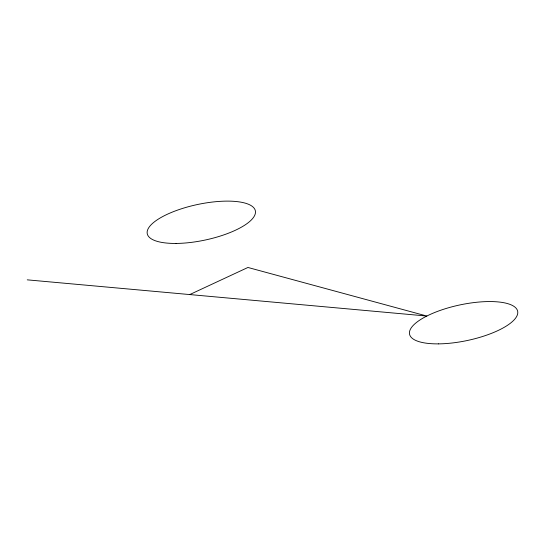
<?xml version="1.0" encoding="UTF-8"?>
<svg xmlns="http://www.w3.org/2000/svg" width="545" height="545" viewBox="0 0 545 545"><rect width="100%" height="100%" fill="white"/><g stroke="black" fill="none" stroke-linecap="round" stroke-linejoin="round"><path stroke-width="0.82" d="M189.735 294.566L247.941 267.466L426.83 316.046L27.25 279.844M176.096 243.438A55.249 18.169 -12 0 0 255.441 211.337A55.249 18.169 -12 0 0 172.39 212.066A55.249 18.169 -12 0 0 176.096 243.438M438.391 343.875A55.249 18.169 -12 0 0 517.736 311.774A55.249 18.169 -12 0 0 434.685 312.503A55.249 18.169 -12 0 0 438.391 343.875"/></g></svg>
